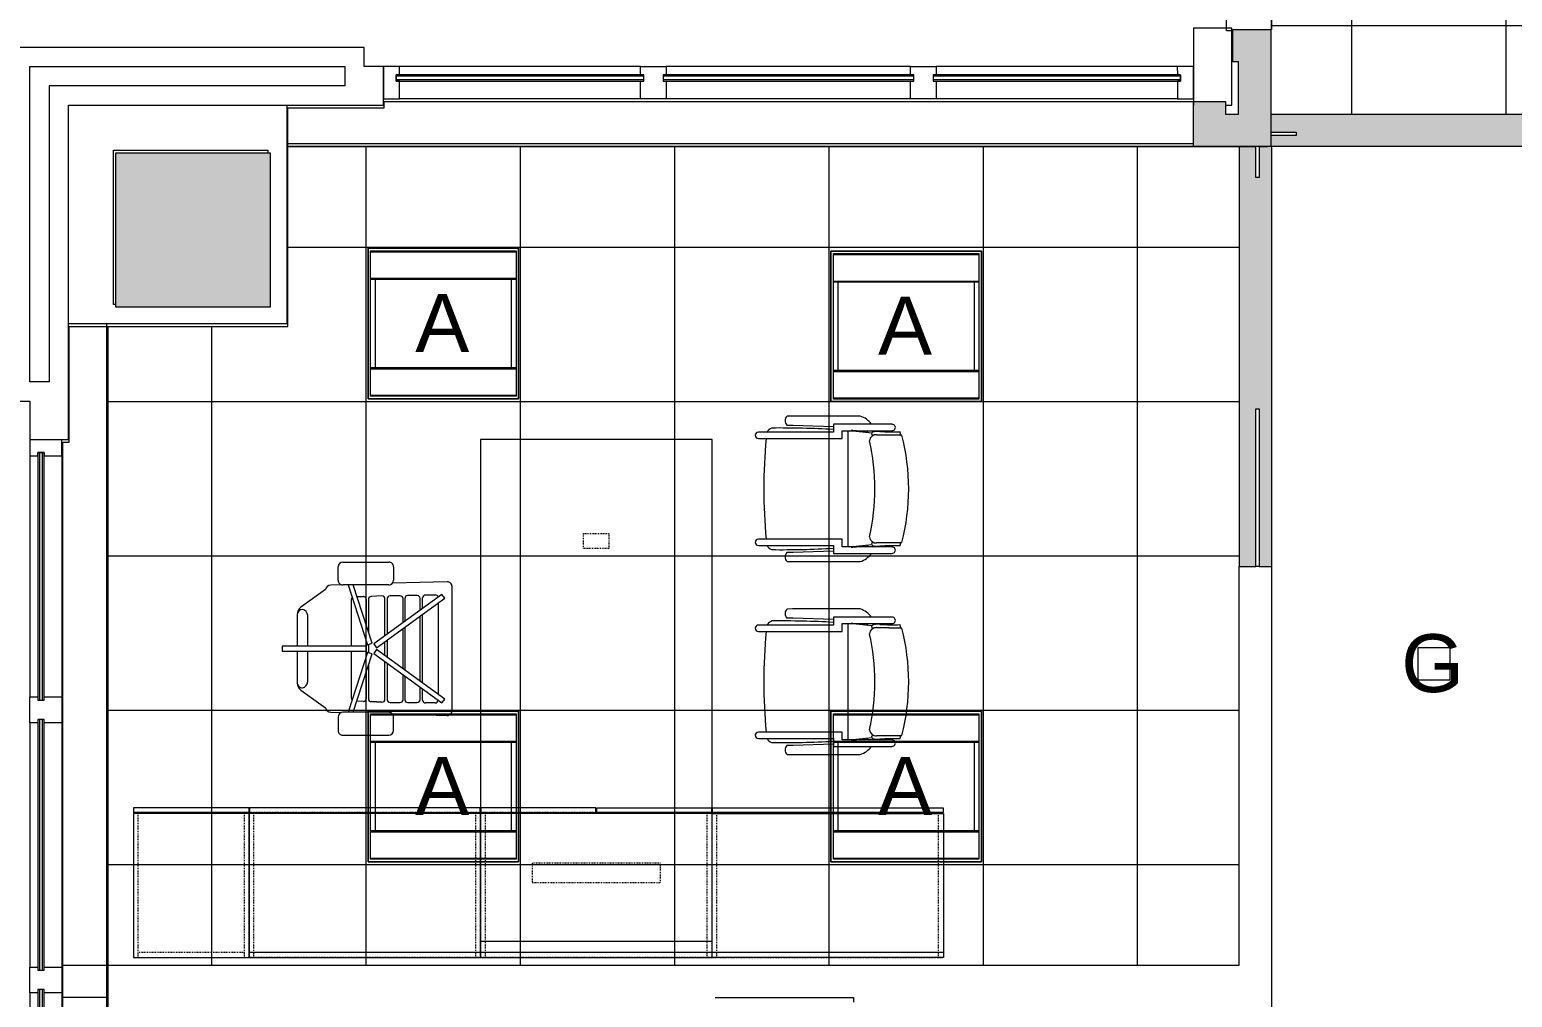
# Model space of a CAD drawing. Header units: inches. Extents: x -1206 to 1060, y -822 to 854.
# Drawn here: x -989.1 to -758.4, y 529 to 679.5 of the extents above; entities that cross this region are included whole.
import ezdxf

# ---------------------------------------------------------------- set-up
doc = ezdxf.new("R2010")
doc.units = ezdxf.units.IN
doc.header["$MEASUREMENT"] = 0
doc.linetypes.add('X1$0$Dash', pattern=[0.25, 0.125, -0.125])
doc.linetypes.add('X1$0$IMPORT-2DASHES', pattern=[163.199999, 71.999999, -24, 9.6, -24, 9.6, -24])
for name, color, linetype, lineweight in [('X1$0$18_0109_REV_dwg _7_', 8, 'Continuous', 9), ('X1$0$A-Anno-Revs-FinF', 7, 'Continuous', 9), ('X1$0$A-CLNG', 13, 'Continuous', 13), ('X1$0$A-CLNG-PATT', 13, 'Continuous', 13), ('X1$0$A-WALL', 113, 'Continuous', 13), ('X1$0$A-WALL-PATT', 111, 'Continuous', 13), ('X1$0$ArchiCAD Windows_Pen_No__4', 7, 'Continuous', 9), ('X1$0$BB Columns_Pen_No__3', 250, 'Continuous', 20), ('X1$0$BB Columns_Pen_No__7', 250, 'Continuous', 20), ('X1$0$BB Shell_Pen_No__100', 250, 'Continuous', 20), ('X1$0$E-LITE-EQPM', 33, 'Continuous', 9), ('X1$0$E-LITE-EQPM-IDEN', 33, 'Continuous', 9), ('X1$0$GLZ_GLAZING', 7, 'Continuous', 9), ('X1$0$I-FURN', 30, 'Continuous', 9), ('X1$0$I-FURN-PNLS', 30, 'X1$0$Dash', 9), ('X1$0$I-WALL', 2, 'Continuous', 13), ('X1$0$Q-CASE', 31, 'Continuous', 9), ('X1$0$S-COLS', 52, 'Continuous', 9)]:
    doc.layers.add(name, color=color, linetype=linetype, lineweight=lineweight)
doc.styles.add('X1$0$Arial', font='arial.ttf', dxfattribs={"height": 9})

# ---------------------------------------------------------------- blocks, each defined once
blk = doc.blocks.new('X1$0$F - EXECUTIVE DESK 2 - F - EXECUTIVE DESK 2-5005211-FIRST FLOOR RCP')
at = {"layer": 'X1$0$I-FURN'}
for p, q in [((47.63, 66.85), (47.63, 53.75)), ((48.38, 66.85), (47.63, 66.85)), ((48.38, 53.75), (48.38, 66.85)), ((41.56, 63.98), (38.81, 60.13)), ((47.63, 64.52), (42.69, 64.52)), ((47.63, 64.52), (42.73, 64.52)), ((42.87, 62.9), (47.63, 62.9)), ((53.31, 64.52), (48.38, 64.52)), ((53.27, 64.52), (48.38, 64.52)), ((48.38, 62.9), (53.13, 62.9)), ((57.19, 60.13), (54.44, 63.98)), ((37.36, 58.17), (35.28, 58.17)), ((38.11, 59.31), (38.06, 57.65)), ((57.94, 57.65), (57.89, 59.31)), ((58.64, 58.17), (60.72, 58.17)), ((34.54, 57.42), (34.54, 50.28)), ((38.11, 50.28), (38.11, 57.42)), ((47.41, 53.59), (38.11, 56.61)), ((38.11, 55.82), (47.17, 52.87)), ((40.28, 56.09), (47.63, 56.09)), ((40.28, 56.09), (47.63, 56.09)), ((48.38, 56.09), (55.63, 56.09)), ((48.38, 56.09), (55.63, 56.09)), ((57.9, 56.61), (48.6, 53.59)), ((48.83, 52.87), (57.9, 55.82)), ((57.9, 50.28), (57.9, 57.42)), ((61.47, 57.42), (61.47, 50.28)), ((39.8, 54.24), (39.82, 55.26)), ((39.8, 54.24), (39.82, 55.26)), ((45.41, 53.45), (40.2, 53.45)), ((45.41, 53.45), (40.2, 53.45)), ((44.35, 53.79), (40.24, 53.79)), ((40.24, 53.79), (44.35, 53.79)), ((47.63, 53.79), (46.77, 53.79)), ((46.77, 53.79), (47.63, 53.79)), ((47.17, 52.87), (47.41, 53.59)), ((48.64, 53.45), (47.36, 53.45)), ((48.64, 53.45), (47.36, 53.45)), ((47.63, 53.75), (48.38, 53.75)), ((49.23, 53.79), (48.38, 53.79)), ((48.38, 53.79), (49.23, 53.79)), ((48.6, 53.59), (48.83, 52.87)), ((55.67, 53.45), (50.59, 53.45)), ((55.67, 53.45), (50.59, 53.45)), ((55.67, 53.79), (51.65, 53.79)), ((51.65, 53.79), (55.67, 53.79)), ((56.08, 55.23), (56.11, 54.24)), ((56.11, 54.24), (56.08, 55.23)), ((47.26, 52.62), (39.56, 42.02)), ((39.76, 53.03), (39.68, 51.34)), ((39.68, 51.34), (39.76, 53.03)), ((40.12, 50.88), (46, 50.88)), ((40.12, 50.88), (46, 50.88)), ((40.16, 41.57), (47.86, 52.17)), ((46.92, 50.88), (49.08, 50.88)), ((46.92, 50.88), (49.08, 50.88)), ((47.86, 52.17), (47.26, 52.62)), ((48.74, 52.62), (48.14, 52.17)), ((48.14, 52.17), (55.84, 41.57)), ((56.44, 42.02), (48.74, 52.62)), ((50.01, 50.88), (55.75, 50.88)), ((50.01, 50.88), (55.75, 50.88)), ((56.19, 51.34), (56.11, 53.03)), ((56.19, 51.34), (56.11, 53.03)), ((35.28, 49.53), (37.36, 49.53)), ((37.84, 49.71), (37.6, 41.21)), ((39.61, 50.08), (39.61, 48.51)), ((39.61, 50.08), (39.61, 48.51)), ((45.74, 50.52), (40.06, 50.52)), ((45.74, 50.52), (40.06, 50.52)), ((49.34, 50.52), (46.67, 50.52)), ((49.34, 50.52), (46.67, 50.52)), ((55.78, 50.52), (50.26, 50.52)), ((55.78, 50.52), (50.26, 50.52)), ((56.22, 48.51), (56.22, 50.08)), ((56.22, 48.51), (56.22, 50.08)), ((58.4, 41.21), (58.16, 49.71)), ((60.72, 49.53), (58.64, 49.53)), ((39.61, 47.35), (39.61, 45.85)), ((39.61, 47.35), (39.61, 45.85)), ((40.06, 48.07), (43.95, 48.07)), ((40.06, 48.07), (43.95, 48.07)), ((43.75, 47.79), (40.06, 47.79)), ((43.75, 47.79), (40.06, 47.79)), ((51.32, 47.79), (44.68, 47.79)), ((51.32, 47.79), (44.68, 47.79)), ((44.88, 48.07), (51.12, 48.07)), ((44.88, 48.07), (51.12, 48.07)), ((52.05, 48.07), (55.78, 48.07)), ((52.05, 48.07), (55.78, 48.07)), ((55.82, 47.79), (52.25, 47.79)), ((55.82, 47.79), (52.25, 47.79)), ((56.26, 45.85), (56.26, 47.35)), ((56.26, 45.85), (56.26, 47.35)), ((39.55, 43.05), (39.55, 44.59)), ((39.55, 43.05), (39.55, 44.59)), ((39.99, 45.03), (41.75, 45.03)), ((39.99, 45.03), (41.75, 45.03)), ((40.06, 45.41), (42.02, 45.41)), ((40.06, 45.41), (42.02, 45.41)), ((42.67, 45.03), (53.33, 45.03)), ((42.67, 45.03), (53.33, 45.03)), ((42.95, 45.41), (53.05, 45.41)), ((42.95, 45.41), (53.05, 45.41)), ((53.98, 45.41), (55.82, 45.41)), ((53.98, 45.41), (55.82, 45.41)), ((54.25, 45.03), (55.9, 45.03)), ((54.25, 45.03), (55.9, 45.03)), ((56.35, 44.59), (56.35, 43.05)), ((56.35, 44.59), (56.35, 43.05)), ((39.56, 42.02), (40.16, 41.57)), ((55.08, 42.61), (40.92, 42.61)), ((55.08, 42.61), (40.92, 42.61)), ((55.84, 41.57), (56.44, 42.02)), ((38.35, 40.44), (57.65, 40.44))]:
    blk.add_line(p, q, dxfattribs=at)
for centre, radius, start, end in [((42.72, 63.02), 1.5, 91.3656, 140.4552), ((42.73, 63.71), 0.819, 90, 180), ((42.87, 63.87), 0.972, 190, 270), ((53.13, 63.87), 0.972, 270, 350), ((53.27, 63.71), 0.819, 0, 90), ((53.28, 63.02), 1.5, 39.5448, 88.6344), ((38.97, 59.29), 0.861, 100.7088, 178.3747), ((57.03, 59.29), 0.861, 1.6253, 79.2912), ((35.28, 57.42), 0.746, 90, 180), ((37.36, 57.42), 0.746, 0, 90), ((58.64, 57.42), 0.746, 90, 180), ((60.72, 57.42), 0.746, 360, 90), ((35.28, 50.28), 0.746, 180, 270), ((37.36, 50.28), 0.746, 270, 0), ((58.64, 50.28), 0.746, 180, 270), ((60.72, 50.28), 0.746, 270, 0), ((38.35, 41.19), 0.75, 178.3747, 270), ((57.65, 41.19), 0.75, 270, 1.6253)]:
    blk.add_arc(centre, radius, start, end, dxfattribs=at)
for centre, major_axis, ratio, start_param, end_param in [((40.28, 55.65), (0.441, 0), 0.99965, 1.570796, 2.224537), ((40.28, 55.65), (0.441, 0), 0.99965, 1.570796, 2.224537), ((55.63, 55.65), (0.441, 0), 0.99965, 0.811122, 1.570796), ((55.63, 55.65), (0.441, 0), 0.99965, 0.811122, 1.570796), ((40.2, 53.01), (0.441, 0), 0.998574, 1.570796, 3.092009), ((40.2, 53.01), (0.441, 0), 0.998574, 1.570796, 3.092009), ((40.24, 54.23), (0.441, 0), 0.99965, 3.116145, 4.712389), ((40.24, 54.23), (0.441, 0), 0.99965, 3.116145, 4.712389), ((55.67, 54.23), (0.441, 0), 0.99965, 4.712389, 6.308633), ((55.67, 54.23), (0.441, 0), 0.99965, 4.712389, 6.308633), ((55.67, 53.01), (0.441, 0), 0.998574, 0.049584, 1.570796), ((55.67, 53.01), (0.441, 0), 0.998574, 0.049584, 1.570796), ((40.12, 51.32), (0.441, 0), 0.998574, 3.092009, 4.712389), ((40.12, 51.32), (0.441, 0), 0.998574, 3.092009, 4.712389), ((55.75, 51.32), (0.441, 0), 0.998574, 4.712389, 6.332769), ((55.75, 51.32), (0.441, 0), 0.998574, 4.712389, 6.332769), ((40.06, 50.08), (0.441, 0), 0.999403, 1.570796, 3.141593), ((40.06, 50.08), (0.441, 0), 0.999403, 1.570796, 3.141593), ((40.06, 48.51), (0.441, 0), 0.999403, 3.141593, 4.712389), ((40.06, 48.51), (0.441, 0), 0.999403, 3.141593, 4.712389), ((55.78, 50.08), (0.441, 0), 0.999403, 0, 1.570796), ((55.78, 50.08), (0.441, 0), 0.999403, 0, 1.570796), ((55.78, 48.51), (0.441, 0), 0.999403, 4.712389, 6.283185), ((55.78, 48.51), (0.441, 0), 0.999403, 4.712389, 6.283185), ((40.06, 47.35), (0.441, 0), 0.999591, 1.570796, 3.141593), ((40.06, 47.35), (0.441, 0), 0.999591, 1.570796, 3.141593), ((55.82, 47.35), (0.441, 0), 0.999591, 0, 1.570796), ((55.82, 47.35), (0.441, 0), 0.999591, 0, 1.570796), ((39.99, 44.59), (0.441, 0), 0.994522, 1.570796, 3.141593), ((39.99, 44.59), (0.441, 0), 0.994522, 1.570796, 3.141593), ((40.06, 45.85), (0.441, 0), 0.999591, 3.141593, 4.712389), ((40.06, 45.85), (0.441, 0), 0.999591, 3.141593, 4.712389), ((55.82, 45.85), (0.441, 0), 0.999591, 4.712389, 6.283185), ((55.82, 45.85), (0.441, 0), 0.999591, 4.712389, 6.283185), ((55.9, 44.59), (0.442, 0), 0.994522, 0, 1.570796), ((55.9, 44.59), (0.442, 0), 0.994522, 0, 1.570796), ((39.99, 43.05), (0.441, 0), 0.994522, 3.141593, 4.704463), ((39.99, 43.05), (0.441, 0), 0.994522, 3.141593, 4.704463), ((55.91, 43.05), (0.441, 0), 0.994522, 4.918879, 6.283185), ((55.91, 43.05), (0.441, 0), 0.994522, 4.918879, 6.283185)]:
    blk.add_ellipse(centre, major_axis=major_axis, ratio=ratio, start_param=start_param, end_param=end_param, dxfattribs=at)
at = {"layer": 'X1$0$I-FURN-PNLS', "linetype": 'Continuous'}
for p, q in [((0, 90), (0, 72)), ((22.38, 90), (0, 90)), ((22.38, 72), (22.38, 90)), ((22.53, 89.94), (23.28, 89.94)), ((22.53, 72.06), (22.53, 89.94)), ((23.28, 89.94), (23.28, 72.06)), ((0, 72), (22.38, 72)), ((0, 72), (0, 36)), ((22.38, 72), (0, 72)), ((0.75, 0), (0.75, 72)), ((22.38, 36), (22.38, 72)), ((22.5, 71.94), (22.5, 36.06)), ((23.25, 71.94), (22.5, 71.94)), ((23.28, 72.06), (22.53, 72.06)), ((23.25, 36.06), (23.25, 71.94)), ((0, 36), (22.38, 36)), ((0, 36), (0, 0)), ((22.38, 36), (0, 36)), ((80.5, 36), (2.5, 36)), ((2.5, 36), (2.5, 0)), ((22.38, 0), (22.38, 36)), ((22.5, 36.06), (23.25, 36.06)), ((23.25, 35.94), (22.5, 35.94)), ((22.5, 35.94), (22.5, 18.06)), ((23.25, 18.06), (23.25, 35.94)), ((80.5, 0), (80.5, 36)), ((22.5, 18.06), (23.25, 18.06)), ((22.5, 17.94), (23.25, 17.94)), ((22.5, 0.06), (22.5, 17.94)), ((23.25, 17.94), (23.25, 0.06)), ((0, 0), (22.38, 0)), ((23.25, 0.06), (22.5, 0.06)), ((0, 0), (22.38, 0)), ((0, -36), (0, 0)), ((0.75, -36), (0.75, 0)), ((2.5, 0), (80.5, 0)), ((22.38, 0), (22.38, -36)), ((22.5, -0.06), (23.25, -0.06)), ((22.5, -35.94), (22.5, -0.06)), ((23.25, -0.06), (23.25, -35.94)), ((22.38, -36), (0, -36)), ((23.25, -35.94), (22.5, -35.94))]:
    blk.add_line(p, q, dxfattribs=at)
at = {"layer": 'X1$0$I-FURN-PNLS'}
for p, q in [((0, 89.25), (22.38, 89.25)), ((0.75, 72.75), (0.75, 89.25)), ((22.53, 89.94), (22.53, 72.06)), ((0, 72.75), (22.38, 72.75)), ((0, 36), (0, 72)), ((22.38, 36), (22.38, 72)), ((22.5, 36.06), (22.5, 71.94)), ((0, 71.25), (22.38, 71.25)), ((0, 36.75), (22.38, 36.75)), ((0, 0), (0, 36)), ((0, 35.25), (22.38, 35.25)), ((22.38, 0), (22.38, 36)), ((22.5, 18.06), (22.5, 35.94)), ((11.63, 28), (11.63, 8)), ((14.63, 28), (11.63, 28)), ((14.63, 8), (14.63, 28)), ((63.57, 19.97), (65.93, 19.97)), ((63.57, 16.03), (63.57, 19.97)), ((65.93, 19.97), (65.93, 16.03)), ((22.5, 17.94), (22.5, 0.06)), ((65.93, 16.03), (63.57, 16.03)), ((11.63, 8), (14.63, 8)), ((0, 0.75), (22.38, 0.75)), ((22.38, 0), (22.38, -36)), ((0, 0), (0, -36)), ((0, -0.75), (22.38, -0.75)), ((22.5, -0.06), (22.5, -35.94)), ((0, -35.25), (22.38, -35.25))]:
    blk.add_line(p, q, dxfattribs=at)
blk = doc.blocks.new('X1$0$F-Haworth_Chair_X99-Seminar - X99 Seminar Chair with Glides-5005209-FIRST FLOOR RCP')
at = {"layer": 'X1$0$I-FURN'}
for p, q in [((-10.04, 10.02), (-10.04, 2.27)), ((-9.04, 2.27), (-9.04, 10.02)), ((-8.34, 11.52), (-8.42, 7.57)), ((-8.42, 7.57), (-8.34, 11.37)), ((8.42, 7.57), (8.34, 11.52)), ((8.34, 11.37), (8.42, 7.57)), ((9.04, 10.02), (9.04, 2.27)), ((10.04, 2.27), (10.04, 10.02)), ((-8.61, 6.81), (-8.23, 6.95)), ((8.23, 6.95), (8.61, 6.81)), ((-11.32, 5.06), (-11.32, -5.48)), ((-8.68, 6.87), (-9.04, 3.43)), ((-9.04, 5.99), (-8.75, 6.22)), ((9.04, 3.43), (8.68, 6.87)), ((8.75, 6.22), (9.04, 5.99)), ((11.32, -5.48), (11.32, 5.06)), ((-9.04, 3.12), (9.04, 3.12)), ((-10.04, 2.27), (-10.07, 2.27)), ((-10.07, 2.27), (-10.07, 0.89)), ((-10.07, 0.89), (-8.82, 0.89)), ((-9.92, -5.36), (-9.71, 0.89)), ((-7.83, 2.27), (-9.04, 2.27)), ((-8.82, 0.89), (-8.82, -10.78)), ((-7.83, -10.78), (-7.83, 2.27)), ((9.04, 2.27), (7.83, 2.27)), ((7.83, 2.27), (7.83, -10.78)), ((8.82, 0.89), (10.07, 0.89)), ((8.82, -10.78), (8.82, 0.89)), ((9.71, 0.89), (9.92, -5.36)), ((10.07, 2.27), (10.04, 2.27)), ((10.07, 0.89), (10.07, 2.27)), ((-11.32, -5.48), (-11.3, -6.32)), ((-9.92, -6.36), (-9.92, -5.36)), ((9.92, -5.36), (9.92, -6.36)), ((11.3, -6.32), (11.32, -5.48))]:
    blk.add_line(p, q, dxfattribs=at)
for centre, radius, start, end in [((0, -20.29), 32.89, 75.3075, 104.696), ((-9.54, 10.02), 0.498, 360, 180), ((-36.06, 10.03), 27.2, 355.9857, 2.5118), ((0, -20.73), 33.17, 104.5766, 105.5522), ((0, -20.73), 33.17, 74.4478, 75.4234), ((36.06, 10.03), 27.2, 177.4882, 184.0143), ((9.54, 10.02), 0.498, 360, 180), ((-4.71, -1.15), 9.61, 116.0036, 116.8769), ((-5.2, 7.86), 3.74, 175.9857, 189.9064), ((-8.28, 7.33), 0.613, 189.9064, 237.4573), ((-7.37, 7.55), 1.05, 178.8214, 214.7998), ((-7.37, 7.55), 1.05, 178.8214, 264.0446), ((0, -26.49), 33.83, 77.2285, 102.7715), ((7.37, 7.55), 1.05, 275.9554, 1.1786), ((7.37, 7.55), 1.05, 325.2002, 1.1786), ((8.28, 7.33), 0.613, 302.5427, 350.0936), ((5.2, 7.86), 3.74, 350.0936, 4.0143), ((4.71, -1.15), 9.61, 63.1231, 63.9964), ((-7.87, 3.92), 3.63, 126.8669, 161.8211), ((144.06, -7.32), 153.52, 175.4787, 175.9106), ((-8.24, 4.59), 0.763, 147.6316, 165.7662), ((8.24, 4.59), 0.763, 14.2338, 32.3684), ((-144.06, -7.32), 153.52, 4.0894, 4.5213), ((7.87, 3.92), 3.63, 18.1789, 53.1331), ((144.06, -7.32), 153.52, 176.9319, 180.5251), ((-144.06, -7.32), 153.52, 359.4749, 3.0681), ((-10.58, -5.68), 0.956, 221.8901, 314.1099), ((10.58, -5.68), 0.956, 225.8901, 318.1099), ((-8.21, -8.28), 1.31, 200.0433, 242.3527), ((8.21, -8.28), 1.31, 297.6473, 339.9567), ((-8.32, -10.78), 0.495, 180, 360), ((0, 75.01), 84.96, 264.7119, 275.2881), ((8.32, -10.78), 0.495, 180, 360)]:
    blk.add_arc(centre, radius, start, end, dxfattribs=at)
blk = doc.blocks.new('X1$0$C-Counter Top - ADJ HEIGHT-5611292-FIRST FLOOR RCP')
at = {"layer": 'X1$0$Q-CASE'}
for p, q in [((47.23, 0), (68.74, 0)), ((68.74, 0), (68.74, -0.75)), ((68.74, -25), (-47.26, -25)), ((68.74, -24.75), (68.74, -25))]:
    blk.add_line(p, q, dxfattribs=at)
blk = doc.blocks.new('X1$0$Walls 2 - Walls 1-5280805-FIRST FLOOR RCP')
at = {"layer": 'X1$0$A-WALL', "lineweight": 9}
for p, q in [((-755.61, 844.31), (-755.61, 845.31)), ((-755.61, 845.31), (-629.61, 845.31)), ((-629.61, 845.31), (-629.61, 844.31)), ((-629.61, 844.31), (-617.61, 844.31)), ((-617.61, 844.31), (-617.61, 838.31)), ((-755.45, 838.31), (-755.45, 838.41)), ((-617.61, 838.31), (-755.45, 838.31))]:
    blk.add_line(p, q, dxfattribs=at)
blk = doc.blocks.new('X1$0$Walls 25 - Walls 1-5286572-FIRST FLOOR RCP')
at = {"layer": 'X1$0$A-WALL', "lineweight": 9}
for p, q in [((-1988.56, 374.06), (-1988.56, 392.06)), ((-1988.56, 392.06), (-1982.56, 392.06)), ((-1982.56, 392.06), (-1982.56, 233.06)), ((-1989.56, 248.06), (-1989.56, 374.06)), ((-1989.56, 374.06), (-1988.56, 374.06)), ((-1988.56, 248.06), (-1989.56, 248.06)), ((-1988.56, 233.06), (-1988.56, 248.06)), ((-1982.56, 233.06), (-1988.56, 233.06))]:
    blk.add_line(p, q, dxfattribs=at)
blk = doc.blocks.new('X1$0$Walls 26 - Walls 1-5286814-FIRST FLOOR RCP')
at = {"layer": 'X1$0$A-WALL', "lineweight": 9}
for p, q in [((-948.93, 661.31), (-948.93, 667.31)), ((-948.93, 667.31), (-933.93, 667.31)), ((-933.93, 667.31), (-933.93, 668.31)), ((-933.93, 668.31), (-808.04, 668.31)), ((-808.04, 661.31), (-948.93, 661.31))]:
    blk.add_line(p, q, dxfattribs=at)
blk = doc.blocks.new('X1$0$18_0109_REV_dwg _7__window-fixed-5632552-FIRST FLOOR RCP')
at = {"layer": 'X1$0$ArchiCAD Windows_Pen_No__4', "color": 253, "linetype": 'X1$0$IMPORT-2DASHES'}
for p, q in [((-6723.6, 3788.31), (-6761.1, 3788.31)), ((-6681.6, 3788.31), (-6719.6, 3788.31)), ((-6640.1, 3788.31), (-6677.6, 3788.31)), ((-6723.6, 3783.31), (-6761.1, 3783.31)), ((-6681.6, 3783.31), (-6719.6, 3783.31)), ((-6640.09, 3783.31), (-6677.6, 3783.31))]:
    blk.add_line(p, q, dxfattribs=at)
at = {"layer": 'X1$0$ArchiCAD Windows_Pen_No__4', "color": 253, "flags": 128}
for points in [[(-6723.17, 3788.31), (-6721.6, 3788.31), (-6720.02, 3788.31)], [(-6681.17, 3788.31), (-6679.6, 3788.31), (-6678.02, 3788.31)]]:
    blk.add_lwpolyline(points, dxfattribs=at)
at = {"layer": 'X1$0$GLZ_GLAZING', "color": 253}
for p, q in [((-6723.1, 3786.81), (-6761.6, 3786.81)), ((-6761.6, 3786.32), (-6723.1, 3786.32)), ((-6681.1, 3786.81), (-6720.1, 3786.81)), ((-6720.1, 3786.32), (-6681.1, 3786.32)), ((-6639.59, 3786.81), (-6678.1, 3786.81)), ((-6678.1, 3786.32), (-6639.6, 3786.32))]:
    blk.add_line(p, q, dxfattribs=at)
at = {"layer": 'X1$0$GLZ_GLAZING', "color": 253, "flags": 128}
for points in [[(-6763.6, 3783.31), (-6761.1, 3783.31), (-6761.1, 3786.06), (-6761.6, 3786.06), (-6761.6, 3787.06), (-6761.1, 3787.06), (-6761.1, 3788.31), (-6763.6, 3788.31), (-6763.6, 3787.06), (-6763.6, 3786.06)], [(-6719.6, 3783.31), (-6723.6, 3783.31), (-6723.6, 3786.06), (-6723.1, 3786.06), (-6723.1, 3787.06), (-6723.6, 3787.06), (-6723.6, 3788.31), (-6719.6, 3788.31), (-6719.6, 3787.06), (-6720.1, 3787.06), (-6720.1, 3786.06), (-6719.6, 3786.06)], [(-6677.6, 3783.31), (-6681.6, 3783.31), (-6681.6, 3786.06), (-6681.1, 3786.06), (-6681.1, 3787.06), (-6681.6, 3787.06), (-6681.6, 3788.31), (-6677.6, 3788.31), (-6677.6, 3787.06), (-6678.1, 3787.06), (-6678.1, 3786.06), (-6677.6, 3786.06)], [(-6637.6, 3783.31), (-6637.6, 3788.31), (-6640.1, 3788.31), (-6640.09, 3787.06), (-6639.59, 3787.06), (-6639.59, 3786.06), (-6640.09, 3786.06), (-6640.09, 3783.31)], [(-6681.1, 3786.06), (-6681.1, 3787.06), (-6720.1, 3787.06), (-6720.1, 3786.07), (-6681.59, 3786.07)]]:
    blk.add_lwpolyline(points, close=True, dxfattribs=at)
for points in [[(-6723.1, 3786.06), (-6723.1, 3787.06), (-6761.6, 3787.06), (-6761.6, 3786.07), (-6723.1, 3786.07)], [(-6639.59, 3786.06), (-6639.59, 3787.06), (-6678.1, 3787.06), (-6678.1, 3786.07), (-6639.59, 3786.07)]]:
    blk.add_lwpolyline(points, dxfattribs=at)
blk = doc.blocks.new('X1$0$18_0109_REV_dwg _7_-5631515-FIRST FLOOR RCP')
at = {"layer": 'X1$0$A-Anno-Revs-FinF', "color": 253}
blk.add_line((-7174.67, 3584.32), (-7315.69, 3584.32), dxfattribs=at)
at = {"layer": 'X1$0$A-Anno-Revs-FinF', "color": 253, "flags": 128}
blk.add_lwpolyline([(-7391.19, 3403.32), (-7391.19, 3397.32), (-7343.69, 3397.32), (-7343.69, 3556.32)], dxfattribs=at)
at = {"layer": 'X1$0$BB Columns_Pen_No__3', "color": 9, "flags": 128}
blk.add_lwpolyline([(-7315.69, 3590.32), (-7315.69, 3556.32), (-7349.69, 3556.32)], dxfattribs=at)
at = {"layer": 'X1$0$BB Columns_Pen_No__7', "color": 9, "flags": 128}
for points in [[(-7342.69, 3583.32), (-7318.69, 3583.32), (-7318.69, 3582.93)], [(-7342.29, 3559.32), (-7342.69, 3559.32), (-7342.69, 3583.32)]]:
    blk.add_lwpolyline(points, dxfattribs=at)
at = {"layer": 'X1$0$BB Shell_Pen_No__100', "color": 9}
blk.add_line((-7169.67, 3590.32), (-7168.69, 3590.32), dxfattribs=at)
at = {"layer": 'X1$0$BB Shell_Pen_No__100', "color": 9, "flags": 128}
blk.add_lwpolyline([(-7168.69, 3590.32), (-7168.69, 3602.32), (-7174.69, 3602.32), (-7174.69, 3590.32)], dxfattribs=at)
for points in [[(-7303.69, 3596.32), (-7303.69, 3599.32), (-7358.69, 3599.32), (-7358.69, 3544.32), (-7355.69, 3544.32), (-7355.69, 3538.32), (-7349.69, 3538.32), (-7349.69, 3590.32), (-7300.69, 3590.32), (-7300.69, 3596.32)], [(-7355.69, 3596.32), (-7306.69, 3596.32), (-7306.69, 3593.32), (-7352.69, 3593.32), (-7352.69, 3547.32), (-7355.69, 3547.32)]]:
    blk.add_lwpolyline(points, close=True, dxfattribs=at)
blk.add_blockref('X1$0$18_0109_REV_dwg _7__window-fixed-5632552-FIRST FLOOR RCP', (-537.09, -191.99))
at = {"rotation": 90}
blk.add_blockref('X1$0$18_0109_REV_dwg _7__window-fixed-5632552-FIRST FLOOR RCP', (-3567.38, 10175.91), dxfattribs=at)
blk = doc.blocks.new('X1$0$L-Recessed-Axis-Duo - 2 x 2-V13-FIRST FLOOR RCP')
at = {"layer": 'X1$0$E-LITE-EQPM'}
for p, q in [((-11.7, 11.7), (-11.7, -11.7)), ((11.7, 11.7), (-11.7, 11.7)), ((11.7, -11.7), (11.7, 11.7)), ((-11.37, 11.26), (-11.37, 11.27)), ((-11.37, 11.14), (-11.37, 11.26)), ((-11.37, 11.14), (11.38, 11.14)), ((11.32, 11.32), (-11.32, 11.32)), ((-11.32, 11.32), (-11.32, -11.32)), ((11.32, -11.32), (11.32, 11.32)), ((11.38, 11.27), (11.38, 11.26)), ((11.38, 11.26), (11.38, 11.14)), ((-11.32, 7.03), (11.32, 7.03)), ((-11.32, 7.02), (11.32, 7.02)), ((-11.32, 6.85), (11.32, 6.85)), ((-10.57, 6.86), (-10.57, -6.86)), ((10.57, -6.86), (10.57, 6.86)), ((11.32, -6.85), (-11.32, -6.85)), ((-11.32, -7.02), (11.32, -7.02)), ((-11.32, -7.03), (11.32, -7.03)), ((-11.37, -11.26), (-11.37, -11.14)), ((-11.37, -11.14), (11.38, -11.14)), ((-11.37, -11.27), (-11.37, -11.26)), ((-11.32, -11.32), (11.32, -11.32)), ((11.38, -11.14), (11.38, -11.26)), ((11.38, -11.26), (11.38, -11.27)), ((-11.7, -11.7), (11.7, -11.7))]:
    blk.add_line(p, q, dxfattribs=at)
for points, knots in [([(-11.64, 11.64), (-11.65, 11.65), (-11.65, 11.65), (-11.66, 11.66), (-11.67, 11.67), (-11.68, 11.68), (-11.68, 11.68), (-11.69, 11.69), (-11.69, 11.69), (-11.7, 11.7), (-11.7, 11.7), (-11.7, 11.7), (-11.7, 11.7)], [0, 0, 0, 0, 0.166667, 0.25, 0.333333, 0.416667, 0.5, 0.583333, 0.666667, 0.75, 0.833333, 1, 1, 1, 1]), ([(11.64, 11.64), (11.65, 11.65), (11.65, 11.65), (11.66, 11.66), (11.67, 11.67), (11.68, 11.68), (11.68, 11.68), (11.69, 11.69), (11.69, 11.69), (11.7, 11.7), (11.7, 11.7), (11.7, 11.7), (11.7, 11.7)], [0, 0, 0, 0, 0.166667, 0.25, 0.333333, 0.416667, 0.5, 0.583333, 0.666667, 0.75, 0.833333, 1, 1, 1, 1]), ([(-11.7, -11.7), (-11.7, -11.7), (-11.7, -11.7), (-11.7, -11.7), (-11.69, -11.69), (-11.69, -11.69), (-11.68, -11.68), (-11.68, -11.68), (-11.67, -11.67), (-11.66, -11.66), (-11.65, -11.65), (-11.65, -11.65), (-11.64, -11.64)], [-1, -1, -1, -1, -0.833333, -0.75, -0.666667, -0.583333, -0.5, -0.416667, -0.333333, -0.25, -0.166667, 0, 0, 0, 0]), ([(11.64, -11.64), (11.65, -11.65), (11.65, -11.65), (11.66, -11.66), (11.67, -11.67), (11.68, -11.68), (11.68, -11.68), (11.69, -11.69), (11.69, -11.69), (11.7, -11.7), (11.7, -11.7), (11.7, -11.7), (11.7, -11.7)], [0, 0, 0, 0, 0.166667, 0.25, 0.333333, 0.416667, 0.5, 0.583333, 0.666667, 0.75, 0.833333, 1, 1, 1, 1])]:
    blk.add_open_spline(points, degree=3, knots=knots, dxfattribs=at)
blk = doc.blocks.new('X1$0$5in_Square_Xicato-STD - L342_24W_Xicato_XTM_2100_lm_3000K-V27-FIRST FLOOR RCP')
at = {"layer": 'X1$0$E-LITE-EQPM'}
for p, q in [((-13.88, 2.54), (-13.88, -2.46)), ((-8.88, 2.54), (-13.88, 2.54)), ((-8.88, -2.46), (-8.88, 2.54)), ((-13.88, -2.46), (-8.88, -2.46))]:
    blk.add_line(p, q, dxfattribs=at)
blk = doc.blocks.new('X1$0$Concrete-Rectangular-Column - 24 X 24-V32-FIRST FLOOR RCP')
at = {"layer": 'X1$0$S-COLS'}
blk.add_hatch(color=7, dxfattribs=at).paths.add_polyline_path([(12, -12), (12, 12), (-12, 12), (-12, -12), (-7.08, -12)], flags=0)
at = {"layer": 'X1$0$S-COLS', "color": 8, "lineweight": 20}
for p, q in [((-12, 12), (12, 12)), ((-12, -12), (-12, 12)), ((12, 12), (12, -12)), ((12, -12), (-12, -12))]:
    blk.add_line(p, q, dxfattribs=at)
blk = doc.blocks.new('X1')
at = {"layer": 'X1$0$A-CLNG-PATT'}
h = blk.add_hatch(dxfattribs=at)
h.set_pattern_fill('FP1_5', color=256, style=0, pattern_type=2)
h.set_pattern_definition([(90, (-735.416, 728.108), (24, -1e-15), []), (0, (-735.416, 728.108), (0, -24), [])])
h.paths.add_polyline_path([(-690, 666.28), (-674.72, 666.28), (-674.72, 838.31), (-768.93, 838.31), (-768.93, 817.31), (-795.93, 817.31), (-795.93, 679.47), (-796.03, 679.47), (-796.03, 666.28), (-732.18, 666.28)], flags=0)
h.paths.add_polyline_path([(-690, 704.28), (-711.12, 704.28), (-711.12, 727.68), (-687.72, 727.68), (-687.72, 704.28)], flags=0)
h.paths.add_polyline_path([(-775.18, 704.28), (-783.22, 704.28), (-783.22, 727.68), (-759.82, 727.68), (-759.82, 704.28), (-769.85, 704.28)], flags=0)
h.paths.add_polyline_path([(-690, 776.28), (-711.12, 776.28), (-711.12, 799.68), (-687.72, 799.68), (-687.72, 776.28)], flags=0)
h.paths.add_polyline_path([(-764.53, 776.28), (-783.22, 776.28), (-783.22, 799.68), (-759.82, 799.68), (-759.82, 776.28)], flags=0)
h = blk.add_hatch(dxfattribs=at)
h.set_pattern_fill('FP1_1', color=256, style=0, pattern_type=2)
h.set_pattern_definition([(0, (0, 0), (30.72, 7.68), [1.267, -21.773, 1.267, -21.773, -122.88]), (0, (0, 0), (30.72, 7.68), [-46.08, 1.267, -44.813, 1.267, -21.773, -53.76]), (0, (0, 0), (30.72, 7.68), [-115.2, 1.267, -14.093, 1.267, -37.133]), (120, (11.52, 3.84), (-22.011075, 22.7643), [1.267, -21.773, 1.267, -21.773, -122.88]), (120, (11.52, 3.84), (-22.011075, 22.7643), [-46.08, 1.267, -44.813, 1.267, -21.773, -53.76]), (120, (11.52, 3.84), (-22.011075, 22.7643), [-115.2, 1.267, -14.093, 1.267, -37.133]), (240, (15.36, 19.2), (-8.708925, -30.4443), [1.267, -21.773, 1.267, -21.773, -122.88]), (240, (15.36, 19.2), (-8.708925, -30.4443), [-46.08, 1.267, -44.813, 1.267, -21.773, -53.76]), (240, (15.36, 19.2), (-8.708925, -30.4443), [-115.2, 1.267, -14.093, 1.267, -37.133])])
h.paths.add_polyline_path([(-32.61, -389.19), (-30.3, -389.19), (-30.3, -206.26), (-29.8, -206.26), (-29.8, -389.19), (-27.99, -389.19), (-27.99, -165.57), (-29.8, -165.57), (-29.8, -170.26), (-30.3, -170.26), (-30.3, -165.57), (-32.61, -165.57), (-32.61, -377.94)], flags=0)
h.paths.add_polyline_path([(-105.24, -304.69), (-104.61, -304.69), (-104.61, -178.71), (-106.61, -178.71), (-106.61, -262.71), (-107.11, -262.71), (-107.11, -178.71), (-108.86, -178.71), (-108.86, -304.69), (-107.11, -304.69), (-107.11, -298.71), (-106.61, -298.71), (-106.61, -304.69)], flags=0)
h.paths.add_polyline_path([(-30.3, -160.94), (-30.3, -154.94), (-29.8, -154.94), (-29.8, -160.94), (-27.99, -160.94), (-27.99, 13.99), (-29.8, 13.99), (-29.8, -118.94), (-30.3, -118.94), (-30.3, 13.99), (-32.61, 13.99), (-32.61, -160.94)], flags=0)
h.paths.add_polyline_path([(-30.3, 18.61), (-30.3, 23.61), (-29.8, 23.61), (-29.8, 18.61), (-27.99, 18.61), (-27.99, 233.76), (-29.8, 233.76), (-29.8, 59.61), (-30.3, 59.61), (-30.3, 233.76), (-32.61, 233.76), (-32.61, 18.61)], flags=0)
h.paths.add_polyline_path([(-30.3, 238.38), (-30.3, 244.96), (-29.8, 244.96), (-29.8, 238.38), (-27.99, 238.38), (-27.99, 386.06), (-29.8, 386.06), (-29.8, 280.96), (-30.3, 280.96), (-30.3, 386.06), (-32.61, 386.06), (-32.61, 238.38)], flags=0)
h.paths.add_polyline_path([(-150.18, 386.06), (-150.18, 391.06), (-223.09, 391.06), (-223.09, 389.06), (-216.46, 389.06), (-216.46, 388.56), (-223.09, 388.56), (-223.09, 386.06), (-178.96, 386.06)], flags=0)
h.paths.add_polyline_path([(-178.96, 388.56), (-180.46, 388.56), (-180.46, 389.06), (-150.77, 389.06), (-150.77, 388.56)], flags=0)
h.paths.add_polyline_path([(-225.57, 535.02), (-223.32, 535.02), (-223.32, 600.53), (-225.57, 600.53), (-225.57, 575.79), (-226.07, 575.79), (-226.07, 600.53), (-228.32, 600.53), (-228.32, 535.02), (-226.07, 535.02), (-226.07, 539.79), (-225.57, 539.79)], flags=0)
h.paths.add_polyline_path([(-798.35, 596), (-798.35, 620.5), (-797.85, 620.5), (-797.85, 596), (-795.93, 596), (-795.93, 661.31), (-732.18, 661.31), (-732.18, 663.03), (-756.09, 663.03), (-756.09, 663.53), (-732.18, 663.53), (-732.18, 666.28), (-796.03, 666.28), (-796.03, 663.53), (-792.09, 663.53), (-792.09, 663.03), (-796.03, 663.03), (-796.03, 661.32), (-797.85, 661.31), (-797.85, 656.5), (-798.35, 656.5), (-798.35, 661.31), (-800.93, 661.31), (-800.93, 596)], flags=0)
h.paths.add_polyline_path([(-468.37, 661.28), (-468.37, 663.03), (-492.28, 663.03), (-492.28, 663.53), (-468.37, 663.53), (-468.37, 666.28), (-532.91, 666.28), (-532.91, 663.53), (-528.28, 663.53), (-528.28, 663.03), (-532.91, 663.03), (-532.91, 661.28), (-505.64, 661.28)], flags=0)
h.paths.add_polyline_path([(-537.53, 661.28), (-537.53, 663.03), (-540.72, 663.03), (-540.72, 663.53), (-537.53, 663.53), (-537.53, 666.28), (-600.63, 666.28), (-600.63, 663.53), (-576.72, 663.53), (-576.72, 663.03), (-600.63, 663.03), (-600.63, 661.28)], flags=0)
h.paths.add_polyline_path([(-394.54, 661.43), (-232.07, 661.43), (-232.07, 663.03), (-354.35, 663.03), (-354.35, 663.53), (-232.07, 663.53), (-232.07, 666.28), (-394.54, 666.28), (-394.54, 663.53), (-390.35, 663.53), (-390.35, 663.03), (-394.54, 663.03), (-394.54, 662.06)], flags=0)
h = blk.add_hatch(dxfattribs=at)
h.set_pattern_fill('FP1_4', color=256, style=0, pattern_type=2)
h.set_pattern_definition([(0, (-864.743, 597.654), (0, -24), []), (270, (-864.743, 597.654), (-24, -1e-15), [])])
h.paths.add_polyline_path([(-976.93, 534), (-800.93, 534), (-800.93, 661.31), (-948.93, 661.31), (-948.93, 633.31), (-976.93, 633.31), (-976.93, 575.08)], flags=0)
h.paths.add_polyline_path([(-841.04, 550.08), (-864.44, 550.08), (-864.44, 573.48), (-841.04, 573.48), (-841.04, 551.92)], flags=0)
h.paths.add_polyline_path([(-913.58, 550.08), (-936.44, 550.08), (-936.44, 573.48), (-913.04, 573.48), (-913.04, 550.08)], flags=0)
h.paths.add_polyline_path([(-841.04, 621.65), (-864.44, 621.65), (-864.44, 645.05), (-841.04, 645.05), (-841.04, 624.72)], flags=0)
h.paths.add_polyline_path([(-936.44, 622.08), (-936.44, 645.48), (-913.04, 645.48), (-913.04, 622.08), (-934.87, 622.08)], flags=0)
at = {"layer": 'X1$0$A-WALL-PATT', "lineweight": 9}
for points in [[(-796.53, 674.47), (-796.03, 674.47), (-796.03, 679.47), (-801.93, 679.47), (-801.93, 674.47), (-798.35, 674.47)], [(-796.03, 666.32), (-796.03, 674.47), (-801.03, 674.47), (-801.03, 666.32), (-796.53, 666.32)], [(-803.04, 666.32), (-803.04, 668.32), (-808.04, 668.32), (-808.04, 666.32)], [(-800.93, 661.32), (-796.03, 661.32), (-796.03, 666.32), (-808.04, 666.28), (-808.04, 661.32)]]:
    blk.add_hatch(color=7, dxfattribs=at).paths.add_polyline_path(points, flags=0)
at = {"layer": 'X1$0$A-CLNG'}
for p, q in [((-795.93, 679.47), (-795.93, 817.31)), ((-796.03, 679.47), (-795.93, 679.47)), ((-732.18, 666.28), (-796.03, 666.28)), ((-948.93, 633.31), (-948.93, 661.31)), ((-948.93, 661.31), (-798.35, 661.31)), ((-800.93, 661.31), (-800.93, 596)), ((-797.85, 661.31), (-796.53, 661.31)), ((-732.18, 661.31), (-795.93, 661.31)), ((-795.93, 661.31), (-795.93, 596)), ((-913.04, 645.48), (-936.44, 645.48)), ((-936.44, 645.48), (-936.44, 622.08)), ((-913.04, 622.08), (-913.04, 645.48)), ((-841.04, 645.05), (-864.44, 645.05)), ((-864.44, 645.05), (-864.44, 621.65)), ((-841.04, 621.65), (-841.04, 645.05)), ((-976.93, 534), (-976.93, 633.31)), ((-976.93, 633.31), (-948.93, 633.31)), ((-936.44, 622.08), (-913.04, 622.08)), ((-864.44, 621.65), (-841.04, 621.65)), ((-913.04, 573.48), (-936.44, 573.48)), ((-936.44, 573.48), (-936.44, 550.08)), ((-913.04, 550.08), (-913.04, 573.48)), ((-841.04, 573.48), (-864.44, 573.48)), ((-864.44, 573.48), (-864.44, 550.08)), ((-841.04, 550.08), (-841.04, 573.48)), ((-936.44, 550.08), (-913.04, 550.08)), ((-864.44, 550.08), (-841.04, 550.08))]:
    blk.add_line(p, q, dxfattribs=at)
at = {"layer": 'X1$0$A-WALL'}
blk.add_line((-797.85, 596), (-798.35, 596), dxfattribs=at)
at = {"layer": 'X1$0$I-WALL', "color": 8, "lineweight": 20}
for p, q in [((-801.93, 674.47), (-801.93, 679.47)), ((-801.93, 679.47), (-796.03, 679.47)), ((-796.03, 679.47), (-796.03, 661.32)), ((-801.03, 674.47), (-801.93, 674.47)), ((-801.03, 666.32), (-801.03, 674.47)), ((-808.04, 661.32), (-808.04, 668.32)), ((-808.04, 668.32), (-803.04, 668.32)), ((-803.04, 668.32), (-803.04, 666.32)), ((-803.04, 666.32), (-801.03, 666.32)), ((-796.03, 661.32), (-808.04, 661.32))]:
    blk.add_line(p, q, dxfattribs=at)
at = {"layer": 'X1$0$I-WALL'}
for p, q in [((-796.03, 663.53), (-792.09, 663.53)), ((-792.09, 663.03), (-796.03, 663.03)), ((-792.09, 663.53), (-792.09, 663.03)), ((-798.35, 656.5), (-798.35, 661.32)), ((-797.85, 661.32), (-797.85, 656.5)), ((-797.85, 656.5), (-798.35, 656.5)), ((-798.35, 596), (-798.35, 620.5)), ((-798.35, 620.5), (-797.85, 620.5)), ((-797.85, 620.5), (-797.85, 596)), ((-800.93, 534), (-800.93, 596)), ((-800.93, 596), (-798.35, 596)), ((-797.85, 596), (-795.93, 596)), ((-795.93, 596), (-795.93, 504)), ((-983.93, 529), (-983.93, 534)), ((-983.93, 534), (-800.93, 534)), ((-976.93, 529), (-983.93, 529))]:
    blk.add_line(p, q, dxfattribs=at)
at = {"layer": 'X1$0$18_0109_REV_dwg _7_', "color": 253}
blk.add_blockref('X1$0$18_0109_REV_dwg _7_-5631515-FIRST FLOOR RCP', (6366.63, -2922.6), dxfattribs=at)
at = {"layer": 'X1$0$A-WALL', "lineweight": 9, "rotation": 89.9999999999999}
blk.add_blockref('X1$0$Walls 2 - Walls 1-5280805-FIRST FLOOR RCP', (42.38, 1434.92), dxfattribs=at)
at = {"layer": 'X1$0$A-WALL', "lineweight": 9}
for name, p in [('X1$0$Walls 26 - Walls 1-5286814-FIRST FLOOR RCP', (0, 0)), ('X1$0$Walls 25 - Walls 1-5286572-FIRST FLOOR RCP', (1005.63, 241.25))]:
    blk.add_blockref(name, p, dxfattribs=at)
at = {"layer": 'X1$0$E-LITE-EQPM', "extrusion": (0, 0, -1), "rotation": 180}
for p in [(924.74, 633.78), (852.74, 633.35), (924.74, 561.78), (852.74, 561.78)]:
    blk.add_blockref('X1$0$L-Recessed-Axis-Duo - 2 x 2-V13-FIRST FLOOR RCP', p, dxfattribs=at)
at = {"layer": 'X1$0$E-LITE-EQPM', "rotation": 180}
blk.add_blockref('X1$0$5in_Square_Xicato-STD - L342_24W_Xicato_XTM_2100_lm_3000K-V27-FIRST FLOOR RCP', (-782.01, 580.91), dxfattribs=at)
at = {"layer": 'X1$0$I-FURN'}
for name, p, rotation in [('X1$0$F-Haworth_Chair_X99-Seminar - X99 Seminar Chair with Glides-5005209-FIRST FLOOR RCP', (-864.94, 608.07), 269.9999999999997), ('X1$0$F - EXECUTIVE DESK 2 - F - EXECUTIVE DESK 2-5005211-FIRST FLOOR RCP', (-882.94, 535.22), 90.00000000000026), ('X1$0$F-Haworth_Chair_X99-Seminar - X99 Seminar Chair with Glides-5005209-FIRST FLOOR RCP', (-864.94, 578.07), 269.9999999999997)]:
    blk.add_blockref(name, p, dxfattribs=dict(at, rotation=rotation))
at = {"layer": 'X1$0$Q-CASE'}
blk.add_blockref('X1$0$C-Counter Top - ADJ HEIGHT-5611292-FIRST FLOOR RCP', (-929.67, 529), dxfattribs=at)
at = {"layer": 'X1$0$S-COLS'}
blk.add_blockref('X1$0$Concrete-Rectangular-Column - 24 X 24-V32-FIRST FLOOR RCP', (-963.66, 648.33), dxfattribs=at)
at = {"layer": 'X1$0$E-LITE-EQPM-IDEN', "char_height": 9, "attachment_point": 1, "style": 'X1$0$Arial'}
for s, insert, width in [('A', (-929.1, 638.37), 10.302), ('A', (-857.1, 637.94), 10.302), ('G', (-775.72, 585.46), 12.12), ('A', (-929.1, 566.37), 10.302), ('A', (-857.1, 566.37), 10.302)]:
    blk.add_mtext(s, dxfattribs=dict(at, insert=insert, width=width))

msp = doc.modelspace()

# ---------------------------------------------------------------- block references
at = {"color": 253}
msp.add_blockref('X1', (0, 0), dxfattribs=at)

doc.saveas('drawing.dxf')
